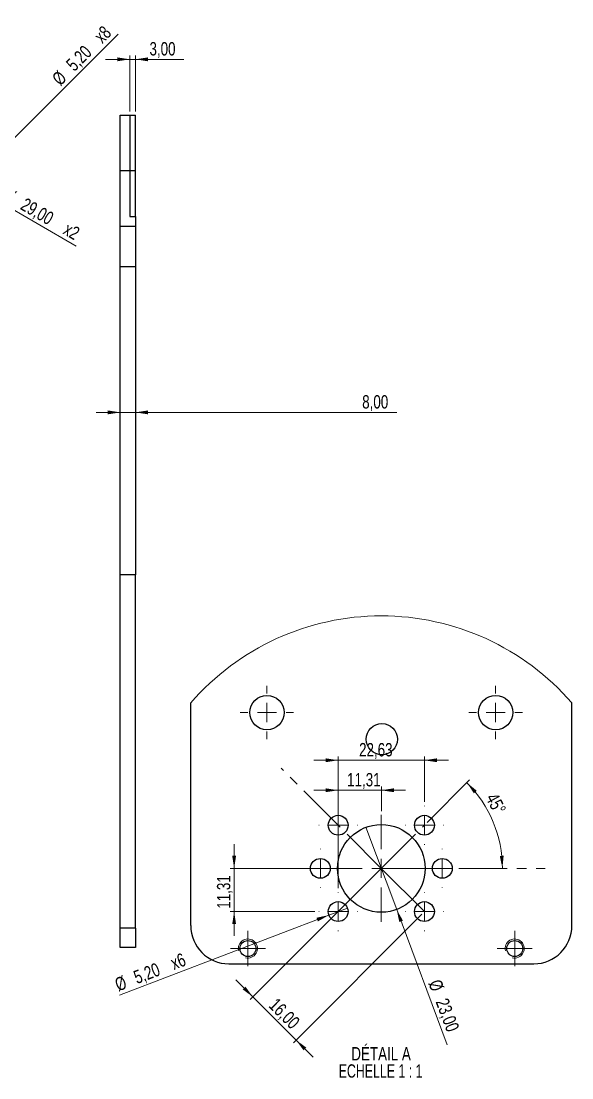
# Model space of a CAD drawing. Header units: millimetres. Extents: x 6 to 405, y 14 to 295.
# Drawn here: x 260.6 to 405.1, y 13.7 to 290.7 of the extents above; entities that cross this region are included whole.
import ezdxf

# ---------------------------------------------------------------- set-up
doc = ezdxf.new("R2010")
doc.units = ezdxf.units.MM
doc.linetypes.add('CENTERX2', pattern=[20.32, 12.7, -2.54, 2.54, -2.54])
doc.styles.add('SLDTEXTSTYLE0', font='TXT', dxfattribs={"width": 0.75})
doc.styles.add('SLDTEXTSTYLE1', font='TXT', dxfattribs={"width": 0.692308})
doc.dimstyles.new('SLDDIMSTYLE1', dxfattribs={"dimtxt": 3.5, "dimasz": 3.302, "dimexe": 0, "dimexo": 0.0625, "dimgap": 0.875, "dimtad": 1, "dimlfac": 2, "dimrnd": 1e-09, "dimzin": 12, "dimdsep": 46, "dimtxsty": 'SLDTEXTSTYLE0', "dimblk1": 'NONE', "dimsah": 1, "dimcen": 0, "dimadec": 0, "dimazin": 3, "dimtfac": 1, "dimtmove": 0, "dimatfit": 3, "dimldrblk": 'NONE', "dimfxl": 1, "dimfrac": 2, "dimtolj": 1, "dimtzin": 12, "dimarcsym": 0})
doc.dimstyles.new('SLDDIMSTYLE2', dxfattribs={"dimtxt": 3.5, "dimasz": 3.302, "dimexe": 0, "dimexo": 0.0625, "dimgap": 0.875, "dimtad": 1, "dimlfac": 2, "dimrnd": 1e-09, "dimzin": 12, "dimdsep": 46, "dimtxsty": 'SLDTEXTSTYLE0', "dimsah": 1, "dimcen": 0.09, "dimadec": 0, "dimazin": 3, "dimtfac": 1, "dimtmove": 0, "dimatfit": 0, "dimfxl": 1, "dimfrac": 2, "dimtolj": 1, "dimtzin": 12, "dimarcsym": 0})
doc.dimstyles.new('SLDDIMSTYLE5', dxfattribs={"dimtxt": 3.5, "dimasz": 3.302, "dimexe": 0, "dimexo": 0.0625, "dimgap": 0.875, "dimtad": 1, "dimdec": 4, "dimzin": 12, "dimdsep": 46, "dimtxsty": 'SLDTEXTSTYLE0', "dimsah": 1, "dimcen": 0.09, "dimazin": 3, "dimtfac": 1, "dimtofl": 0, "dimtmove": 0, "dimatfit": 3, "dimfxl": 1, "dimfrac": 2, "dimtolj": 1, "dimtzin": 12, "dimarcsym": 0})
doc.dimstyles.new('SLDDIMSTYLE6', dxfattribs={"dimtxt": 3.5, "dimasz": 3.302, "dimexe": 0, "dimexo": 0.0625, "dimgap": 0.875, "dimtad": 1, "dimrnd": 1e-09, "dimzin": 12, "dimdsep": 46, "dimtxsty": 'SLDTEXTSTYLE0', "dimblk1": 'NONE', "dimsah": 1, "dimcen": 0, "dimadec": 0, "dimazin": 3, "dimtfac": 1, "dimtmove": 0, "dimatfit": 3, "dimldrblk": 'NONE', "dimfxl": 1, "dimfrac": 2, "dimtolj": 1, "dimtzin": 12, "dimarcsym": 0})
doc.dimstyles.new('SLDDIMSTYLE7', dxfattribs={"dimtxt": 3.5, "dimasz": 3.302, "dimexe": 0, "dimexo": 0.0625, "dimgap": 0.875, "dimtad": 1, "dimrnd": 1e-09, "dimzin": 12, "dimdsep": 46, "dimtxsty": 'SLDTEXTSTYLE0', "dimblk1": 'NONE', "dimsah": 1, "dimcen": 0, "dimadec": 0, "dimazin": 3, "dimtfac": 1, "dimtmove": 0, "dimatfit": 3, "dimldrblk": 'NONE', "dimfxl": 1, "dimfrac": 2, "dimtolj": 1, "dimtzin": 12, "dimarcsym": 0})
doc.dimstyles.new('SLDDIMSTYLE8', dxfattribs={"dimtxt": 3.5, "dimasz": 3.302, "dimexe": 0, "dimexo": 0.0625, "dimgap": 0.875, "dimtad": 1, "dimrnd": 1e-09, "dimzin": 12, "dimdsep": 46, "dimtxsty": 'SLDTEXTSTYLE0', "dimsah": 1, "dimcen": 0.09, "dimadec": 0, "dimazin": 3, "dimtfac": 1, "dimtmove": 0, "dimatfit": 0, "dimfxl": 1, "dimfrac": 2, "dimtolj": 1, "dimtzin": 12, "dimarcsym": 0})

# ---------------------------------------------------------------- blocks, each defined once
blk = doc.blocks.new('_D_4')
at = {"color": 7, "linetype": 'Continuous', "lineweight": 18}
for q in [(234.51, 255.13), (275.04, 231.73)]:
    blk.add_line((247.07, 247.88), q, dxfattribs=at)
blk.add_solid([(247.07, 247.88), (249.67, 245.79), (250.18, 246.67)], dxfattribs=at)
at = {"color": 7, "linetype": 'Continuous', "lineweight": 18, "char_height": 3.5, "attachment_point": 1, "rotation": 330, "style": 'SLDTEXTSTYLE0'}
for s, insert in [('%%c', (257.34, 247.15)), ('29,00', (261.93, 244.55)), ('x2', (273.15, 238.08))]:
    blk.add_mtext(s, dxfattribs=dict(at, insert=insert))
blk = doc.blocks.new('_NONE')
blk = doc.blocks.new('_D_5')
at = {"color": 7, "linetype": 'Continuous', "lineweight": 18}
for q in [(286.09, 287.3), (249.37, 250.59)]:
    blk.add_line((251.21, 252.43), q, dxfattribs=at)
blk.add_solid([(251.21, 252.43), (253.9, 254.4), (253.18, 255.12)], dxfattribs=at)
at = {"color": 7, "linetype": 'Continuous', "lineweight": 18, "char_height": 3.5, "attachment_point": 1, "rotation": 45, "style": 'SLDTEXTSTYLE0'}
for s, insert in [('x8', (279.46, 287.13)), ('5,20', (272.13, 279.8)), ('%%c', (268.44, 276.03))]:
    blk.add_mtext(s, dxfattribs=dict(at, insert=insert))
blk = doc.blocks.new('_D_27')
at = {"color": 7, "linetype": 'Continuous', "lineweight": 18}
for p, q in [((289.14, 280.67), (282.79, 280.67)), ((289.14, 267.01), (289.14, 281.67)), ((289.14, 280.67), (290.64, 280.67)), ((290.64, 267.01), (290.64, 281.67)), ((290.64, 280.67), (303.36, 280.67))]:
    blk.add_line(p, q, dxfattribs=at)
for points in [[(289.14, 280.67), (285.84, 281.18), (285.84, 280.16)], [(290.64, 280.67), (293.94, 280.16), (293.94, 281.18)]]:
    blk.add_solid(points, dxfattribs=at)
at = {"color": 7, "linetype": 'Continuous', "lineweight": 18, "insert": (294.31, 285.18), "char_height": 3.5, "attachment_point": 1, "style": 'SLDTEXTSTYLE0'}
blk.add_mtext('3,00', dxfattribs=at)
blk = doc.blocks.new('_D_28')
at = {"color": 7, "linetype": 'Continuous', "lineweight": 18}
for p, q in [((286.64, 188.14), (280.29, 188.14)), ((290.64, 188.14), (286.64, 188.14)), ((290.64, 188.14), (359.17, 188.14))]:
    blk.add_line(p, q, dxfattribs=at)
for points in [[(286.64, 188.14), (283.34, 188.65), (283.34, 187.63)], [(290.64, 188.14), (293.94, 187.63), (293.94, 188.65)]]:
    blk.add_solid(points, dxfattribs=at)
at = {"color": 7, "linetype": 'Continuous', "lineweight": 18, "insert": (350.12, 192.65), "char_height": 3.5, "attachment_point": 1, "style": 'SLDTEXTSTYLE0'}
blk.add_mtext('8,00', dxfattribs=at)
blk = doc.blocks.new('_D_29')
at = {"color": 7, "linetype": 'Continuous', "lineweight": 18}
blk.add_line((367.16, 80.64), (378.3, 91.79), dxfattribs=at)
blk.add_arc((355.14, 68.62), 31.76, 0, 45, dxfattribs=at)
for points in [[(377.6, 91.08), (379.43, 88.29), (380.18, 88.97)], [(386.9, 68.62), (387.24, 71.95), (386.22, 71.89)]]:
    blk.add_solid(points, dxfattribs=at)
at = {"color": 7, "linetype": 'Continuous', "lineweight": 18, "insert": (385.52, 88.75), "char_height": 3.5, "attachment_point": 1, "rotation": 297.9879, "style": 'SLDTEXTSTYLE0'}
blk.add_mtext('45°', dxfattribs=at)
blk = doc.blocks.new('_D_30')
at = {"color": 7, "linetype": 'Continuous', "lineweight": 18}
for q in [(351.11, 79.39), (372.42, 22.42)]:
    blk.add_line((359.17, 57.85), q, dxfattribs=at)
blk.add_solid([(359.17, 57.85), (359.85, 54.58), (360.8, 54.94)], dxfattribs=at)
at = {"color": 7, "linetype": 'Continuous', "lineweight": 18, "char_height": 3.5, "attachment_point": 1, "rotation": 290.5127, "style": 'SLDTEXTSTYLE0'}
for s, insert in [('%%c', (370.71, 39.84)), ('23,00', (372.61, 34.92))]:
    blk.add_mtext(s, dxfattribs=dict(at, insert=insert))
blk = doc.blocks.new('_D_31')
at = {"color": 7, "linetype": 'Continuous', "lineweight": 18}
for q in [(346.25, 58.24), (286.48, 35.4)]:
    blk.add_line((341.39, 56.38), q, dxfattribs=at)
blk.add_solid([(341.39, 56.38), (338.13, 55.68), (338.49, 54.73)], dxfattribs=at)
at = {"color": 7, "linetype": 'Continuous', "lineweight": 18, "char_height": 3.5, "attachment_point": 1, "rotation": 20.9059, "style": 'SLDTEXTSTYLE0'}
for s, insert in [('x6', (299.46, 45.25)), ('5,20', (289.78, 41.55)), ('%%c', (284.87, 39.62))]:
    blk.add_mtext(s, dxfattribs=dict(at, insert=insert))
blk = doc.blocks.new('_D_32')
at = {"color": 7, "linetype": 'Continuous', "lineweight": 18}
for p, q in [((343.82, 96.96), (337.47, 96.96)), ((343.82, 86.04), (343.82, 97.96)), ((343.82, 96.96), (366.45, 96.96)), ((366.45, 86.04), (366.45, 97.96)), ((366.45, 96.96), (372.8, 96.96))]:
    blk.add_line(p, q, dxfattribs=at)
for points in [[(343.82, 96.96), (340.52, 97.47), (340.52, 96.46)], [(366.45, 96.96), (369.75, 96.46), (369.75, 97.47)]]:
    blk.add_solid(points, dxfattribs=at)
at = {"color": 7, "linetype": 'Continuous', "lineweight": 18, "insert": (349.3, 101.48), "char_height": 3.5, "attachment_point": 1, "style": 'SLDTEXTSTYLE0'}
blk.add_mtext('22,63', dxfattribs=at)
blk = doc.blocks.new('_D_33')
at = {"color": 7, "linetype": 'Continuous', "lineweight": 18}
for p, q in [((343.82, 89.1), (337.47, 89.1)), ((343.82, 63.41), (343.82, 90.1)), ((343.82, 89.1), (355.14, 89.1)), ((355.14, 83.62), (355.14, 90.1)), ((355.14, 89.1), (361.49, 89.1))]:
    blk.add_line(p, q, dxfattribs=at)
for points in [[(343.82, 89.1), (340.52, 89.61), (340.52, 88.6)], [(355.14, 89.1), (358.44, 88.6), (358.44, 89.61)]]:
    blk.add_solid(points, dxfattribs=at)
at = {"color": 7, "linetype": 'Continuous', "lineweight": 18, "insert": (346.16, 93.62), "char_height": 3.5, "attachment_point": 1, "style": 'SLDTEXTSTYLE0'}
blk.add_mtext('11,31', dxfattribs=at)
blk = doc.blocks.new('_D_34')
at = {"color": 7, "linetype": 'Continuous', "lineweight": 18}
for p, q in [((316.52, 68.62), (316.52, 74.97)), ((340.14, 68.62), (315.52, 68.62)), ((316.52, 68.62), (316.52, 57.31)), ((337.72, 57.31), (315.52, 57.31)), ((316.52, 57.31), (316.52, 50.96))]:
    blk.add_line(p, q, dxfattribs=at)
for points in [[(316.52, 68.62), (317.03, 71.92), (316.02, 71.92)], [(316.52, 57.31), (316.02, 54.01), (317.03, 54.01)]]:
    blk.add_solid(points, dxfattribs=at)
at = {"color": 7, "linetype": 'Continuous', "lineweight": 18, "insert": (312.01, 58.05), "char_height": 3.5, "attachment_point": 1, "rotation": 90, "style": 'SLDTEXTSTYLE0'}
blk.add_mtext('11,31', dxfattribs=at)
blk = doc.blocks.new('_D_35')
at = {"color": 7, "linetype": 'Continuous', "lineweight": 18}
for p, q in [((354.43, 67.91), (320.75, 34.23)), ((365.74, 56.6), (332.06, 22.92)), ((321.45, 34.94), (316.96, 39.43)), ((332.77, 23.62), (321.45, 34.94)), ((332.77, 23.62), (337.26, 19.13))]:
    blk.add_line(p, q, dxfattribs=at)
for points in [[(321.45, 34.94), (319.48, 37.63), (318.76, 36.91)], [(332.77, 23.62), (334.74, 20.93), (335.46, 21.65)]]:
    blk.add_solid(points, dxfattribs=at)
at = {"color": 7, "linetype": 'Continuous', "lineweight": 18, "insert": (327.84, 34.93), "char_height": 3.5, "attachment_point": 1, "rotation": 315, "style": 'SLDTEXTSTYLE0'}
blk.add_mtext('16,00', dxfattribs=at)
blk = doc.blocks.new('SW_NOTE_0')
at = {"color": 0, "linetype": 'Continuous', "lineweight": 0, "char_height": 3.5, "attachment_point": 2}
for s, insert, style in [('DÉTAIL A', (9.62, 4.51), 'SLDTEXTSTYLE0'), ('ECHELLE 1 : 1', (9.49, -0.01), 'SLDTEXTSTYLE1')]:
    blk.add_mtext(s, dxfattribs=dict(at, insert=insert, style=style))
blk = doc.blocks.new('SW_CENTERMARKSYMBOL_31')
at = {"color": 0, "linetype": 'Continuous', "lineweight": 0}
for p, q in [((0, 5), (0, 7)), ((-5, 0), (-7, 0)), ((0, 0), (-2.5, 0)), ((0, 0), (0, 2.5)), ((0, 0), (0, -2.5)), ((0, 0), (2.5, 0)), ((5, 0), (7, 0)), ((0, -5), (0, -7))]:
    blk.add_line(p, q, dxfattribs=at)
blk = doc.blocks.new('SW_CENTERMARKSYMBOL_32')
at = {"color": 0, "linetype": 'Continuous', "lineweight": 0}
for p, q in [((0, 5), (0, 7)), ((-5, 0), (-7, 0)), ((0, 0), (-2.5, 0)), ((0, 0), (0, 2.5)), ((0, 0), (0, -2.5)), ((0, 0), (2.5, 0)), ((5, 0), (7, 0)), ((0, -5), (0, -7))]:
    blk.add_line(p, q, dxfattribs=at)
blk = doc.blocks.new('SW_CENTERMARKSYMBOL_33')
at = {"color": 0, "linetype": 'Continuous', "lineweight": 0}
for p, q in [((0, 2.5), (0, 4.6)), ((-2.5, 0), (-4.6, 0)), ((0, 0), (-2.5, 0)), ((0, 0), (0, 2.5)), ((0, 0), (0, -2.5)), ((0, 0), (2.5, 0)), ((2.5, 0), (4.6, 0)), ((0, -2.5), (0, -4.6))]:
    blk.add_line(p, q, dxfattribs=at)
blk = doc.blocks.new('SW_CENTERMARKSYMBOL_34')
at = {"color": 0, "linetype": 'Continuous', "lineweight": 0}
for p, q in [((0, 2.5), (0, 4.6)), ((-2.5, 0), (-4.6, 0)), ((0, 0), (-2.5, 0)), ((0, 0), (0, 2.5)), ((0, 0), (0, -2.5)), ((0, 0), (2.5, 0)), ((2.5, 0), (4.6, 0)), ((0, -2.5), (0, -4.6))]:
    blk.add_line(p, q, dxfattribs=at)
blk = doc.blocks.new('SW_CENTERMARKSYMBOL_35')
at = {"color": 0, "linetype": 'Continuous', "lineweight": 0}
for p, q in [((0, 5), (0, 5.1)), ((-5, 0), (-5.1, 0)), ((0, 0), (-2.5, 0)), ((0, 0), (0, 2.5)), ((0, 0), (0, -2.5)), ((0, 0), (2.5, 0)), ((5, 0), (5.1, 0)), ((0, -5), (0, -5.1))]:
    blk.add_line(p, q, dxfattribs=at)
blk = doc.blocks.new('SW_CENTERMARKSYMBOL_36')
at = {"color": 0, "linetype": 'Continuous', "lineweight": 0}
for p, q in [((0, 5), (0, 5.1)), ((-5, 0), (-5.1, 0)), ((0, 0), (-2.5, 0)), ((0, 0), (0, 2.5)), ((0, 0), (0, -2.5)), ((0, 0), (2.5, 0)), ((5, 0), (5.1, 0)), ((0, -5), (0, -5.1))]:
    blk.add_line(p, q, dxfattribs=at)
blk = doc.blocks.new('SW_CENTERMARKSYMBOL_37')
at = {"color": 0, "linetype": 'Continuous', "lineweight": 0}
for p, q in [((0, 5), (0, 14)), ((-5, 0), (-14, 0)), ((0, 0), (-2.5, 0)), ((0, 0), (0, 2.5)), ((0, 0), (0, -2.5)), ((0, 0), (2.5, 0)), ((5, 0), (14, 0)), ((0, -5), (0, -14))]:
    blk.add_line(p, q, dxfattribs=at)
blk = doc.blocks.new('SW_CENTERMARKSYMBOL_38')
at = {"color": 0, "linetype": 'Continuous', "lineweight": 0}
for p, q in [((0, 5), (0, 5.1)), ((-5, 0), (-5.1, 0)), ((0, 0), (-2.5, 0)), ((0, 0), (0, 2.5)), ((0, 0), (0, -2.5)), ((0, 0), (2.5, 0)), ((5, 0), (5.1, 0)), ((0, -5), (0, -5.1))]:
    blk.add_line(p, q, dxfattribs=at)
blk = doc.blocks.new('SW_CENTERMARKSYMBOL_39')
at = {"color": 0, "linetype": 'Continuous', "lineweight": 0}
for p, q in [((0, 5), (0, 5.1)), ((-5, 0), (-5.1, 0)), ((0, 0), (-2.5, 0)), ((0, 0), (0, 2.5)), ((0, 0), (0, -2.5)), ((0, 0), (2.5, 0)), ((5, 0), (5.1, 0)), ((0, -5), (0, -5.1))]:
    blk.add_line(p, q, dxfattribs=at)
blk = doc.blocks.new('SW_CENTERMARKSYMBOL_40')
at = {"color": 0, "linetype": 'Continuous', "lineweight": 0}
for p, q in [((0, 5), (0, 5.1)), ((-5, 0), (-5.1, 0)), ((0, 0), (-2.5, 0)), ((0, 0), (0, 2.5)), ((0, 0), (0, -2.5)), ((0, 0), (2.5, 0)), ((5, 0), (5.1, 0)), ((0, -5), (0, -5.1))]:
    blk.add_line(p, q, dxfattribs=at)
blk = doc.blocks.new('SW_CENTERMARKSYMBOL_41')
at = {"color": 0, "linetype": 'Continuous', "lineweight": 0}
for p, q in [((0, 5), (0, 5.1)), ((-5, 0), (-5.1, 0)), ((0, 0), (-2.5, 0)), ((0, 0), (0, 2.5)), ((0, 0), (0, -2.5)), ((0, 0), (2.5, 0)), ((5, 0), (5.1, 0)), ((0, -5), (0, -5.1))]:
    blk.add_line(p, q, dxfattribs=at)

msp = doc.modelspace()

# ---------------------------------------------------------------- linework, layer by layer
at = {"color": 7, "linetype": 'Continuous', "lineweight": 25}
for p, q in [((286.64104, 266.00681), (289.14104, 266.00681)), ((286.64104, 251.50681), (286.64104, 266.00681)), ((289.14104, 266.00681), (289.14104, 251.50681)), ((289.14104, 266.00681), (290.64104, 266.00681)), ((290.64104, 251.50681), (290.64104, 266.00681)), ((286.64104, 251.50681), (289.14104, 251.50681)), ((286.64104, 236.86468), (286.64104, 251.50681)), ((289.14104, 251.50681), (289.14104, 239.50681)), ((289.14104, 251.50681), (290.64104, 251.50681)), ((290.64104, 239.50681), (290.64104, 251.50681)), ((289.14104, 239.50681), (290.64104, 239.50681)), ((290.64104, 239.50681), (290.64104, 236.86468)), ((290.64104, 236.86468), (286.64104, 236.86468)), ((286.64104, 226.25808), (286.64104, 236.86468)), ((290.64104, 236.86468), (290.64104, 226.25808)), ((290.64104, 226.25808), (286.64104, 226.25808)), ((286.64104, 145.57648), (286.64104, 226.25808)), ((290.64104, 226.25808), (290.64104, 145.57648)), ((290.64104, 145.57648), (286.64104, 145.57648)), ((286.64104, 52.93181), (286.64104, 145.57648)), ((290.64104, 52.93181), (290.64104, 145.57648)), ((305.13553, 53.62183), (305.13553, 111.99104)), ((405.13553, 53.62183), (405.13553, 111.99104)), ((290.64104, 52.93181), (286.64104, 52.93181)), ((286.64104, 47.93181), (286.64104, 52.93181)), ((290.64104, 52.93181), (290.64104, 47.93181)), ((290.64104, 47.93181), (286.64104, 47.93181)), ((315.13553, 43.62183), (395.13553, 43.62183))]:
    msp.add_line(p, q, dxfattribs=at)
at = {"color": 7, "linetype": 'CENTERX2', "lineweight": 18}
for p, q in [((343.82182, 79.93555), (328.8992, 94.85817)), ((355.13553, 68.62184), (343.82182, 79.93555)), ((355.13553, 68.62184), (366.44924, 79.93555)), ((339.13553, 68.62184), (322.72171, 68.62184)), ((355.13553, 68.62184), (343.82182, 57.30813)), ((355.13553, 68.62184), (398.09986, 68.62184))]:
    msp.add_line(p, q, dxfattribs=at)
at = {"color": 7, "linetype": 'Continuous', "lineweight": 18}
msp.add_line((355.13553, 68.62184), (366.44924, 57.30813), dxfattribs=at)
at = {"color": 7, "linetype": 'Continuous', "lineweight": 25}
for centre, radius in [((325.13553, 109.47184), 4.5), ((385.13553, 109.47184), 4.5), ((355.28553, 102.47184), 4.1), ((343.82182, 79.93555), 2.6), ((366.44924, 79.93555), 2.6), ((355.13553, 68.62184), 11.5), ((339.13553, 68.62184), 2.6), ((371.13553, 68.62184), 2.6), ((343.82182, 57.30812), 2.6), ((366.44924, 57.30812), 2.6), ((320.13553, 47.62184), 2.1), ((390.13553, 47.62184), 2.1)]:
    msp.add_circle(centre, radius, dxfattribs=at)
at = {"color": 7, "linetype": 'Continuous', "lineweight": 18}
for centre, radius, start, end in [((355.13553, 68.62184), 66.18827, 40.9378435, 139.0621565), ((320.13556, 47.62178), 2.50001, 254.9948117, 194.9987076), ((390.13554, 47.62182), 2.5, 254.999307, 194.9997668)]:
    msp.add_arc(centre, radius, start, end, dxfattribs=at)
at = {"color": 7, "linetype": 'Continuous', "lineweight": 25}
for centre, start, end in [((315.13555, 53.62185), 180.0000605, 269.9999181), ((395.13552, 53.62185), 270.0000819, 359.9999395)]:
    msp.add_arc(centre, 10.00002, start, end, dxfattribs=at)

# ---------------------------------------------------------------- block references
at = {"color": 7, "linetype": 'Continuous', "lineweight": 0}
for name, p in [('SW_CENTERMARKSYMBOL_31', (325.13553, 109.47183)), ('SW_CENTERMARKSYMBOL_32', (385.13553, 109.47183)), ('SW_CENTERMARKSYMBOL_35', (343.82182, 79.93554)), ('SW_CENTERMARKSYMBOL_36', (366.44924, 79.93554)), ('SW_CENTERMARKSYMBOL_37', (355.13553, 68.62184)), ('SW_CENTERMARKSYMBOL_41', (339.13553, 68.62184)), ('SW_CENTERMARKSYMBOL_38', (371.13553, 68.62184)), ('SW_CENTERMARKSYMBOL_40', (343.82182, 57.30813)), ('SW_CENTERMARKSYMBOL_39', (366.44924, 57.30813)), ('SW_CENTERMARKSYMBOL_33', (320.13553, 47.62184)), ('SW_CENTERMARKSYMBOL_34', (390.13553, 47.62184)), ('SW_NOTE_0', (345.4522, 17.28472))]:
    msp.add_blockref(name, p, dxfattribs=at)

# ---------------------------------------------------------------- dimensions: what is measured, and where the dimension line sits
at = {"color": 7, "linetype": 'Continuous', "lineweight": 18}
for p1, p2, text, dimstyle, picture, middle in [((249.3689, 250.58758), (251.20738, 252.42605), '<> x8', 'SLDDIMSTYLE1', '_D_5', (278.92339, 280.14207)), ((234.50946, 255.13181), (247.06682, 247.88181), '<> x2', 'SLDDIMSTYLE1', '_D_4', (265.18256, 237.4227)), ((346.25066, 58.2359), (341.39299, 56.38036), '<> x6', 'SLDDIMSTYLE7', '_D_31', (295.96013, 39.02585))]:
    dim = msp.add_diameter_dim_2p(p1=p1, p2=p2, text=text, dimstyle=dimstyle, dxfattribs=at)
    dim.commit()
    dim.dimension.update_dxf_attribs({"geometry": picture, "text_midpoint": middle, "dimtype": 163})
for base, p1, p2, dimstyle, picture, middle in [((290.64104, 280.67194), (289.14104, 266.00681), (290.64104, 266.00681), 'SLDDIMSTYLE2', '_D_27', (298.83567, 280.67194)), ((286.64104, 188.14251), (290.64104, 226.25808), (286.64104, 226.25808), 'SLDDIMSTYLE2', '_D_28', (354.64104, 188.14251)), ((366.44924, 96.96458), (343.82182, 85.03555), (366.44924, 85.03555), 'SLDDIMSTYLE8', '_D_32', (355.11406, 96.96458)), ((355.13553, 89.10379), (343.82182, 62.40813), (355.13553, 82.62184), 'SLDDIMSTYLE8', '_D_33', (351.97544, 89.10379))]:
    dim = msp.add_linear_dim(base=base, p1=p1, p2=p2, dimstyle=dimstyle, dxfattribs=at)
    dim.commit()
    dim.dimension.update_dxf_attribs({"geometry": picture, "text_midpoint": middle, "dimtype": 160})
dim = msp.add_angular_dim_2l(base=(384.48123, 80.77722), line1=((398.09986, 68.62184), (355.13553, 68.62184)), line2=((366.44924, 79.93555), (355.13553, 68.62184)), dimstyle='SLDDIMSTYLE5', dxfattribs=at)
dim.commit()
dim.dimension.update_dxf_attribs({"geometry": '_D_29', "text_midpoint": (383.18424, 83.528), "dimtype": 162})
dim = msp.add_diameter_dim_2p(p1=(351.10576, 79.39267), p2=(359.16531, 57.851), dimstyle='SLDDIMSTYLE6', dxfattribs=at)
dim.commit()
dim.dimension.update_dxf_attribs({"geometry": '_D_30', "text_midpoint": (369.49129, 30.25161), "dimtype": 163})
for base, p1, p2, angle, picture, middle in [((316.52309, 57.30813), (341.13553, 68.62184), (338.72182, 57.30813), 90, '_D_34', (316.52309, 63.86596)), ((321.45218, 34.93848), (366.44924, 57.30813), (355.13553, 68.62184), 315, '_D_35', (328.76882, 27.62184))]:
    dim = msp.add_linear_dim(base=base, p1=p1, p2=p2, angle=angle, dimstyle='SLDDIMSTYLE8', dxfattribs=at)
    dim.commit()
    dim.dimension.update_dxf_attribs({"geometry": picture, "text_midpoint": middle, "dimtype": 160})

doc.saveas('drawing.dxf')
